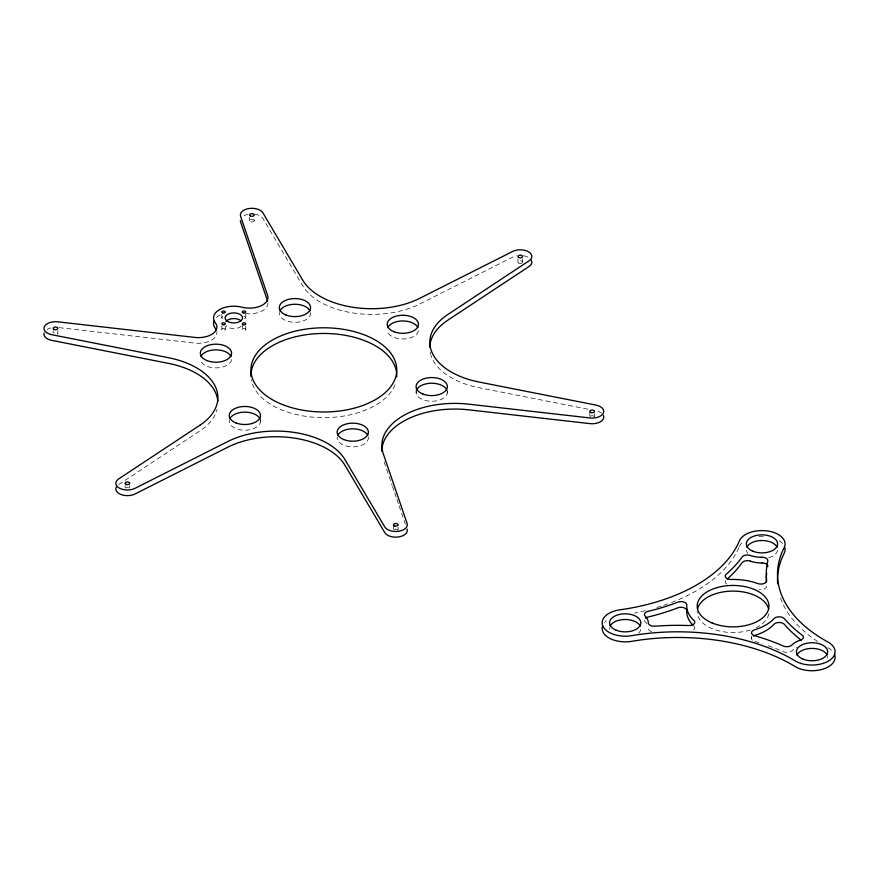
<?xml version="1.0" encoding="UTF-8"?>
<svg xmlns="http://www.w3.org/2000/svg" width="879" height="879" viewBox="0 0 879 879"><rect width="100%" height="100%" fill="white"/><g stroke="black" fill="none" stroke-linecap="round" stroke-linejoin="round"><path stroke-width="0.66" stroke-dasharray="4.39 3.3" d="M57.827 330.669L57.827 334.097A2.318 1.34 0 0 0 56.564 332.855A2.318 1.34 0 0 0 54.102 332.998M129.729 487.867L129.729 485.582M225.321 329.515A1.736 1 0 0 0 222.761 328.603A1.736 1 0 0 0 222.662 330.339A1.736 1 0 0 0 225.321 329.515L225.321 326.098M245.779 329.515A1.736 1 0 0 0 243.219 328.603A1.736 1 0 0 0 243.131 330.339A1.736 1 0 0 0 245.779 329.515L245.779 326.098M245.779 317.704L245.779 314.286M254.262 220.684A2.318 1.34 0 0 0 250.845 219.464A2.318 1.34 0 0 0 250.724 221.783A2.318 1.34 0 0 0 254.262 220.684L254.262 217.256M398.055 530.52L398.055 527.092M522.576 262.195L522.587 258.767M594.479 417.107L594.479 413.679M118.698 484.571L199.874 430.93A72.924 42.104 0 0 0 217.091 409.383M59.113 327.647L194.896 343.096A18.426 10.636 0 0 0 216.827 331.779M587.853 409.164L479.154 387.727A72.924 42.104 0 0 1 430.985 355.435M384.134 461.893L392.078 485.186M392.517 486.483L394.286 491.658M394.726 492.954L396.495 498.129M396.934 499.415L398.703 504.601M399.143 505.886L405.329 524.005M589.853 411.394L589.864 416.031M517.962 258.8L517.962 262.283M393.418 524.807L393.429 529.444M249.636 217.289L249.636 220.772M242.307 323.824L242.318 329.581M221.849 314.308L221.849 317.769A1.736 1 0 0 0 223.2 318.648M221.849 326.12L221.849 329.581M125.104 485.615L125.104 487.933M53.201 330.702L53.212 333.02M751.534 636.209L751.534 638.473M447.301 390.77L447.301 393.034M416.163 388.496L416.163 393.034M260.426 418.547L260.426 421.942M241.198 326.208A8.68 5.01 0 0 1 226.167 325.955M394.979 384.815A72.924 42.104 0 0 1 319.44 417.58A72.924 42.104 0 0 1 251.295 379.794M430.655 354.303A72.924 42.104 0 0 1 430.161 352.029M368.312 437.061A15.624 9.021 0 0 1 352.754 446.873A15.624 9.021 0 0 1 337.184 437.061M47.147 329.427A11.57 6.68 0 0 1 50.938 327.911M447.301 391.463A15.624 9.021 0 0 1 431.732 401.274A15.624 9.021 0 0 1 416.163 391.463M243.944 215.816A11.57 6.68 0 0 1 247.845 214.399M254.69 214.157A11.57 6.68 0 0 1 262.898 218.486L302.761 285.884A72.924 42.104 0 0 0 419.755 303.991L512.655 257.118A11.57 6.68 0 0 1 516.654 255.8M523.51 255.734A11.57 6.68 0 0 1 530.509 259.041M521.906 263.096A2.318 1.34 0 0 1 518.16 262.711A2.318 1.34 0 0 1 520.093 260.821A2.318 1.34 0 0 1 522.489 262.524M125.994 487.911A2.318 1.34 0 0 1 128.719 487.856M393.913 529.652A2.318 1.34 0 0 1 397.473 529.587M590.04 416.536A2.318 1.34 0 0 1 592.094 415.734A2.318 1.34 0 0 1 594.226 416.459M418.382 330.746A15.624 9.021 0 0 1 402.824 338.986A15.624 9.021 0 0 1 387.254 330.746M267.952 302.892A18.426 10.636 0 0 1 244.955 313.484M310.496 312.484A15.624 9.021 0 0 1 294.926 322.296A15.624 9.021 0 0 1 279.368 312.484M598.017 411.306A11.57 6.68 0 0 1 601.445 413.075M260.426 420.371A15.624 9.021 0 0 1 244.856 430.183A15.624 9.021 0 0 1 229.298 420.371M231.518 359.654A15.624 9.021 0 0 1 215.948 367.894A15.624 9.021 0 0 1 200.39 359.654M243.769 316.682A1.736 1 0 0 1 245.768 317.583A1.736 1 0 0 1 244.098 318.681M221.849 317.769A1.736 1 0 0 1 222.892 316.759M216.487 317.528A20.261 11.691 0 0 1 220.684 314.682M604.609 622.519A23.151 13.361 0 0 1 606.323 620.849M738.898 547.727A162.044 93.559 0 0 1 670.029 603.06M667.535 603.972A162.044 93.559 0 0 1 663.722 605.301M661.151 606.158A162.044 93.559 0 0 1 655.932 607.774M645.197 610.674A162.044 93.559 0 0 1 634.517 613.037M739.437 546.485A23.151 13.361 0 0 1 743.821 541.299M759.049 536.355A23.151 13.361 0 0 1 764.631 536.344M779.212 540.717A23.151 13.361 0 0 1 782.892 543.936M768.784 613.806A35.885 20.711 0 0 1 756.314 627.606M750.38 629.968A35.885 20.711 0 0 1 697.19 611.421M752.424 640.209A5.79 3.34 0 0 1 751.732 637.572M817.635 641.505A162.044 93.559 0 0 1 779.728 595.314M651.669 631.583A5.79 3.34 0 0 1 648.328 628.54A23.151 13.361 0 0 0 647.977 626.2M640.747 629.298A15.624 9.021 0 0 1 637.978 633.693M609.608 629.298A15.624 9.021 0 0 1 609.608 627.727M693.905 626.079A5.79 3.34 0 0 1 693.004 630.287M827.611 656.635A15.624 9.021 0 0 1 827.611 658.206M766.631 586.172A5.79 3.34 0 0 1 759.203 589.589M646.922 623.936A23.151 13.361 0 0 0 645.197 621.805A5.79 3.34 0 0 1 644.417 619.981M754.753 641.428A173.613 100.239 0 0 1 762.236 643.703M768.323 645.757A173.613 100.239 0 0 1 783.42 651.757A5.79 3.34 0 0 0 791.968 650.768A23.151 13.361 0 0 1 797.176 647.175M827.897 647.68A23.151 13.361 0 0 1 832.028 650.713M726.933 584.139A5.79 3.34 0 0 1 726.208 579.92M777.541 550.32A15.624 9.021 0 0 1 768.576 557.715M747.809 553.341A15.624 9.021 0 0 1 746.403 550.32"/><path stroke-width="1.32" d="M267.612 301.112L240.582 221.937A11.57 6.68 0 0 1 240.374 220.607M416.635 389.913A15.624 9.021 0 0 1 431.732 383.233A15.624 9.021 0 0 1 446.818 389.913M217.805 401.384A72.924 42.104 0 0 0 168.526 363.39L51.773 340.371A11.57 6.68 0 0 1 44.093 332.976M116.413 486.878A11.57 6.68 0 0 0 121.027 494.536A11.57 6.68 0 0 0 135.025 493.998L227.925 447.136A72.924 42.104 0 0 1 344.92 465.233L384.782 532.63A11.57 6.68 0 0 0 398.736 536.926A11.57 6.68 0 0 0 407.098 529.18M214.058 320.989A20.261 11.691 0 0 0 215.3 328.328A18.426 10.636 0 0 1 216.311 330.021M250.933 376.41A72.924 42.104 0 0 1 324.329 333.46A72.924 42.104 0 0 1 396.715 376.97M387.727 327.625A15.624 9.021 0 0 1 402.824 320.945A15.624 9.021 0 0 1 417.91 327.625M429.809 347.447A72.924 42.104 0 0 1 447.818 320.187L528.982 266.546A11.57 6.68 0 0 0 531.377 260.283M381.871 451.334A72.924 42.104 0 0 1 468.892 409.856L589.93 423.623A11.57 6.68 0 0 0 603.412 415.481M337.657 435.512A15.624 9.021 0 0 1 352.754 428.831A15.624 9.021 0 0 1 367.84 435.512M200.862 356.533A15.624 9.021 0 0 1 215.948 349.853A15.624 9.021 0 0 1 231.045 356.533M229.771 418.822A15.624 9.021 0 0 1 244.856 412.141A15.624 9.021 0 0 1 259.953 418.822M279.841 310.935A15.624 9.021 0 0 1 294.926 304.255A15.624 9.021 0 0 1 310.023 310.935M225.947 321.461A8.68 5.01 0 0 1 240.923 320.703M602.511 626.189A23.151 13.361 0 0 0 631.869 641.307A162.044 93.559 0 0 1 795.165 666.568A23.151 13.361 0 0 0 822.942 669.128A23.151 13.361 0 0 0 834.479 654.317M761.994 557.308A23.151 13.361 0 0 1 750.314 555.506M697.508 609.048A35.885 20.711 0 0 1 733.064 591.106A35.885 20.711 0 0 1 768.62 609.048M746.875 547.199A15.624 9.021 0 0 1 761.972 540.508A15.624 9.021 0 0 1 777.069 547.199M727.241 579.019A173.624 100.239 0 0 0 742.096 562.703A5.79 3.34 0 0 1 750.347 561.088M801.252 640.154A173.613 100.239 0 0 1 784.343 624.343A5.79 3.34 0 0 0 779.223 622.486A5.79 3.34 0 0 0 774.036 624.277A46.301 26.733 0 0 1 754.632 635.473A5.79 3.34 0 0 0 753.336 636.011M766.334 582.272A173.613 100.239 0 0 1 766.664 573.163M693.102 625.321A46.301 26.733 0 0 1 686.807 610.773A5.79 3.34 0 0 0 683.851 607.73A5.79 3.34 0 0 0 677.808 607.861A173.624 100.239 0 0 1 647.988 617.036A5.79 3.34 0 0 0 645.461 618.212M796.956 655.086A15.624 9.021 0 0 1 812.042 648.405A15.624 9.021 0 0 1 827.139 655.086M610.081 626.178A15.624 9.021 0 0 1 625.178 619.497A15.624 9.021 0 0 1 640.264 626.178M777.651 583.832A162.044 93.559 0 0 1 784.134 553.396A23.151 13.361 0 0 0 784.826 547.639M762.027 562.901A5.79 3.34 0 0 1 767.785 566.68M761.994 562.978A23.151 13.361 0 0 1 750.314 561.176M800.417 640.099A23.151 13.361 0 0 0 791.869 645.032A5.79 3.34 0 0 1 783.42 646.087A173.624 100.239 0 0 0 754.753 635.759A5.79 3.34 0 0 1 751.534 632.803A5.79 3.34 0 0 1 754.632 629.803A46.301 26.733 0 0 0 774.036 618.596A5.79 3.34 0 0 1 779.223 616.816A5.79 3.34 0 0 1 784.343 618.673A173.613 100.239 0 0 0 802.23 635.231A5.79 3.34 0 0 1 800.516 640.165M762.027 557.231A5.79 3.34 0 0 1 767.785 561.011A173.613 100.239 0 0 0 766.631 580.503A5.79 3.34 0 0 1 763.807 583.59A5.79 3.34 0 0 1 757.764 583.546A46.301 26.733 0 0 0 731.251 579.448A5.79 3.34 0 0 1 725.977 577.745A5.79 3.34 0 0 1 726.208 574.251A173.624 100.239 0 0 0 742.096 557.033A5.79 3.34 0 0 1 750.347 555.418M199.874 425.26L118.698 478.901A11.57 6.68 0 0 0 119.225 488.021A11.57 6.68 0 0 0 135.025 488.328L227.925 441.467A72.924 42.104 0 0 1 344.92 459.563L384.782 526.961A11.57 6.68 0 0 0 398.736 531.257A11.57 6.68 0 0 0 407.098 523.51L383.244 453.63A72.924 42.104 0 0 1 468.892 404.186L589.93 417.954A11.57 6.68 0 0 0 603.346 413.13A11.57 6.68 0 0 0 595.907 405.076L479.154 382.057A72.924 42.104 0 0 1 447.818 314.517L528.982 260.876A11.57 6.68 0 0 0 528.455 251.757A11.57 6.68 0 0 0 512.655 251.449L419.755 298.311A72.924 42.104 0 0 1 302.761 280.214L262.898 212.817A11.57 6.68 0 0 0 248.944 208.521A11.57 6.68 0 0 0 240.582 216.267L267.612 295.443A18.426 10.636 0 0 1 261.019 305.815A18.426 10.636 0 0 1 242.044 307.221A20.261 11.691 0 0 0 219.486 309.639A20.261 11.691 0 0 0 215.3 322.659A18.426 10.636 0 0 1 212.861 333.624A18.426 10.636 0 0 1 194.896 337.426L57.75 321.824A11.57 6.68 0 0 0 44.335 326.647A11.57 6.68 0 0 0 51.773 334.701L168.526 357.72A72.924 42.104 0 0 1 199.874 425.26M284.807 405.45A72.924 42.104 0 0 0 396.704 371.63A72.924 42.104 0 0 0 290.026 332.592A72.924 42.104 0 0 0 284.807 405.45M343.788 439.566A15.624 9.021 0 0 0 368.312 432.962A15.624 9.021 0 0 0 346.15 424.008A15.624 9.021 0 0 0 343.788 439.566M206.994 360.588A15.624 9.021 0 0 0 231.518 353.984A15.624 9.021 0 0 0 209.345 345.018A15.624 9.021 0 0 0 206.994 360.588M125.774 484.241A2.318 1.34 0 0 0 129.652 483.637A2.318 1.34 0 0 0 126.818 482A2.318 1.34 0 0 0 125.774 484.241M285.972 314.99A15.624 9.021 0 0 0 310.496 308.386A15.624 9.021 0 0 0 288.323 299.42A15.624 9.021 0 0 0 285.972 314.99M235.902 422.876A15.624 9.021 0 0 0 260.426 416.272A15.624 9.021 0 0 0 238.253 407.318A15.624 9.021 0 0 0 235.902 422.876M243.175 324.692A1.736 1 0 0 0 245.779 323.824A1.736 1 0 0 0 243.175 322.956A1.736 1 0 0 0 243.175 324.692M227.672 321.45A8.68 5.01 0 0 0 242.197 319.209A8.68 5.01 0 0 0 231.562 313.067A8.68 5.01 0 0 0 227.672 321.45M222.717 312.869A1.736 1 0 0 0 225.321 312.001A1.736 1 0 0 0 222.717 311.133A1.736 1 0 0 0 222.717 312.869M243.175 312.869A1.736 1 0 0 0 245.779 312.001A1.736 1 0 0 0 243.175 311.133A1.736 1 0 0 0 243.175 312.869M591.007 412.559A2.318 1.34 0 0 0 594.479 411.394A2.318 1.34 0 0 0 591.007 410.24A2.318 1.34 0 0 0 591.007 412.559M393.858 331.68A15.624 9.021 0 0 0 418.382 325.076A15.624 9.021 0 0 0 396.22 316.11A15.624 9.021 0 0 0 393.858 331.68M53.883 329.328A2.318 1.34 0 0 0 57.75 328.724A2.318 1.34 0 0 0 54.916 327.087A2.318 1.34 0 0 0 53.883 329.328M394.583 525.961A2.318 1.34 0 0 0 398.055 524.807A2.318 1.34 0 0 0 394.583 523.653A2.318 1.34 0 0 0 394.583 525.961M222.717 324.692A1.736 1 0 0 0 225.321 323.824A1.736 1 0 0 0 222.717 322.956A1.736 1 0 0 0 222.717 324.692M422.766 393.968A15.624 9.021 0 0 0 447.301 387.364A15.624 9.021 0 0 0 425.128 378.399A15.624 9.021 0 0 0 422.766 393.968M518.632 257.426A2.318 1.34 0 0 0 522.5 256.833A2.318 1.34 0 0 0 519.665 255.196A2.318 1.34 0 0 0 518.632 257.426M250.306 215.915A2.318 1.34 0 0 0 254.174 215.322A2.318 1.34 0 0 0 251.339 213.685A2.318 1.34 0 0 0 250.306 215.915M602.95 626.277A23.151 13.361 0 0 0 631.869 635.638A162.044 93.559 0 0 1 795.165 660.898A23.151 13.361 0 0 0 828.315 661.14A23.151 13.361 0 0 0 827.897 642.011A162.044 93.559 0 0 1 784.134 547.727A23.151 13.361 0 0 0 767.927 531.037A23.151 13.361 0 0 0 739.437 540.816A162.044 93.559 0 0 1 619.893 609.828A23.151 13.361 0 0 0 602.95 626.277M753.006 551.254A15.624 9.021 0 0 0 777.541 544.65A15.624 9.021 0 0 0 755.369 535.685A15.624 9.021 0 0 0 753.006 551.254M712.111 622.969A35.885 20.711 0 0 0 768.762 608.224A35.885 20.711 0 0 0 718.319 587.271A35.885 20.711 0 0 0 712.111 622.969M647.988 611.366A173.624 100.239 0 0 0 677.808 602.192A5.79 3.34 0 0 1 683.851 602.06A5.79 3.34 0 0 1 686.807 605.104A46.301 26.733 0 0 0 693.905 620.409A5.79 3.34 0 0 1 693.992 623.903A5.79 3.34 0 0 1 688.642 625.529A173.624 100.239 0 0 0 654.866 626.2A5.79 3.34 0 0 1 648.328 622.87A23.151 13.361 0 0 0 645.197 616.135A5.79 3.34 0 0 1 647.988 611.366M803.087 659.14A15.624 9.021 0 0 0 827.611 652.537A15.624 9.021 0 0 0 805.439 643.571A15.624 9.021 0 0 0 803.087 659.14M616.212 630.232A15.624 9.021 0 0 0 640.747 623.629A15.624 9.021 0 0 0 618.574 614.663A15.624 9.021 0 0 0 616.212 630.232"/></g></svg>
